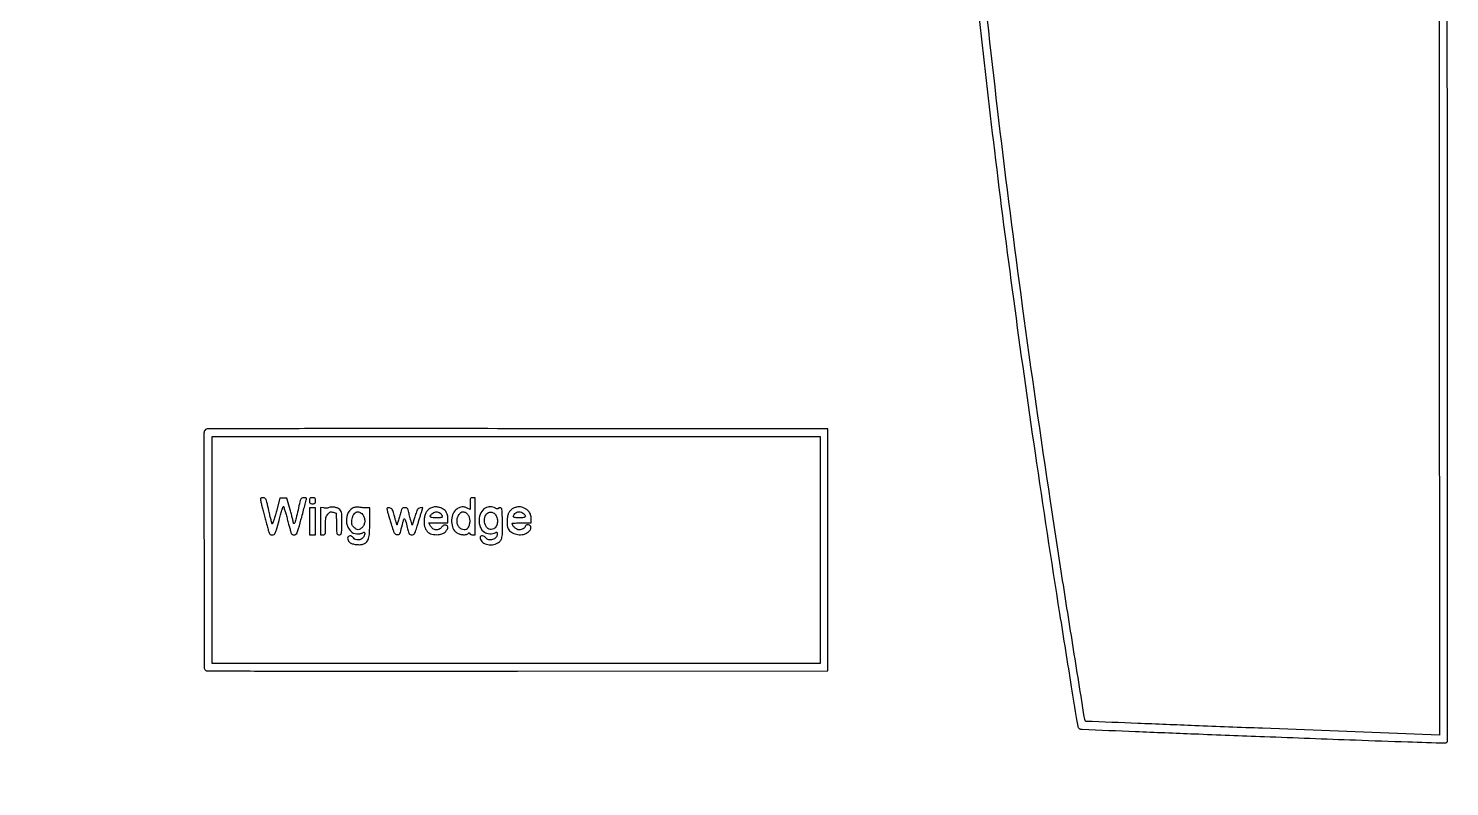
# Model space of a CAD drawing. Extents: x 56 to 1133, y 13 to 780.
# Drawn here: x 549.6 to 669.4, y 580.2 to 644.1 of the extents above; entities that cross this region are included whole.
import ezdxf

# ---------------------------------------------------------------- set-up
doc = ezdxf.new("R2010")
doc.units = 0
doc.header["$MEASUREMENT"] = 0

msp = doc.modelspace()

# ---------------------------------------------------------------- linework, layer by layer
for points in [[(482.385504, 704.150272, 0.000022), (544.65467, 707.067273, 0.000037), (597.152773, 709.532732, 0.000001), (644.775909, 711.772814, 0.02038), (645.1596, 711.806572), (645.6249, 711.8667), (645.64628, 727.118417, 0.000267), (645.653155, 735.03832, 0.001467), (645.64205, 739.311194, 0.000226), (645.624041, 742.320479, 0.311136), (645.56168, 742.409758, 0.077835), (645.471451, 742.428278), (606.49522, 744.264618, 0.000041), (563.623791, 746.280965, 0.000024), (512.7183, 748.668533, -0.000001), (459.121102, 751.17978, -0.000001), (407.844657, 753.582407, -0.000001), (364.322196, 755.62181, -0.000003), (342.098843, 756.663341)], [(358.825898, 675.890535, 0.000017), (481.082405, 675.883684, 0.000096), (546.558755, 675.894767, 0.000001), (593.453206, 675.911769, 0.256594), (593.568452, 675.975135, 0.140596), (593.596026, 676.068776, 0.000078), (593.616262, 679.022726, 0.00102), (593.631576, 682.313459, 0.000621), (593.636905, 686.201391, 0.000374), (593.633514, 691.67387, 0.002426), (593.616373, 694.430267, 0.000871), (593.592766, 696.272718, 0.219297), (593.523813, 696.416815, 0.174712), (593.378593, 696.469297, 0.000002), (562.930092, 696.495285, 0.000139), (522.785662, 696.518177, 0.000034), (456.743067, 696.532924)], [(529.032925, 286.436984, -0.000002), (529.83462, 265.012438, -0.000004), (530.769888, 240.009811, -0.000003), (531.839084, 211.4154, 0.000001), (532.991169, 180.601107, 0.000001), (534.178651, 148.843697, 0.000001), (535.23949, 120.47627, 0.000003), (535.941746, 101.701946, 0.000115)], [(340.916813, 486.835527, -0.000001), (340.895598, 462.377991, -0.192633)], [(1130.14234, 577.288816, 0.000001), (1112.945079, 577.188951, 0.000111)], [(659.5416, 273.9771, -0.000009), (659.54438, 420.999454, -0.000183)], [(340.275612, 460.29304, 0.000001), (337.392807, 449.674757, 0.000025)], [(528.70788, 577.073614, 0.000003), (528.686579, 549.005158, 0.000159)], [(1130.319428, 549.297508, 0.000003), (1130.298148, 577.178284, 0.310328)], [(308.265541, 303.202231, -0.000001), (310.164009, 315.537643, -0.000018)], [(491.340647, 571.098709, 0.002672), (489.595243, 583.255312, 0.002633), (487.664988, 595.755099, 0.003469), (485.765717, 607.1319, 0.001769), (484.502241, 614.240853, 0.001474), (483.110516, 621.786927, 0.001506), (481.78008, 628.767165, 0.003495), (480.729883, 633.9924, -0.000577), (480.47833, 635.207254, -0.000337), (480.179352, 636.664562, -0.000337), (479.881937, 638.12424, -0.00057), (479.63512, 639.346921, 0.00113), (479.424602, 640.383795, 0.001796), (479.239212, 641.270268, 0.000372), (479.072775, 642.049242, 0.085793), (479.045293, 642.117571, 0.259622), (478.976143, 642.156178, 0.000003), (460.681715, 642.17741, 0.000206), (438.820606, 642.193655, 0.000083), (408.914214, 642.1986)], [(627.704171, 676.569578, -0.000005), (645.208576, 676.544709, -0.000051)], [(321.234872, 387.4257), (331.297936, 424.538048, 0.000031), (335.156582, 438.772108, 0.000051), (338.404975, 450.762803), (341.355812, 461.659591, 0.06621), (341.361, 461.698598, -0.413751), (341.380839, 461.718469, -0.000002), (350.38024, 461.732641, -0.000245), (360.291398, 461.743336, -0.000147), (372.064797, 461.7468), (402.768594, 461.7468), (402.891952, 461.30265, -0.001526), (403.232355, 460.06236, -0.000038), (404.771147, 454.386117, -0.000039), (407.3347, 444.924004, -0.000004), (413.387069, 422.577), (422.906997, 387.4257)], [(537.336475, 576.55572, 0.000021), (552.555434, 576.453381, 0.000045), (570.418726, 576.335609, 0.000031), (590.725527, 576.204787, 0.000005), (610.740539, 576.077266, 0.000008), (627.662812, 575.969897)], [(413.809305, 423.6768, 0.00002), (410.054853, 437.539876, 0.000033), (406.87465, 449.277685, 0.000002), (404.013931, 459.83339, 0.00469)], [(659.189342, 332.340905, -0.000015), (659.196643, 226.03005, -0.00003)], [(644.323499, 576.568556, -0.000086), (627.424664, 576.662122, -0.000123), (607.278032, 576.782069, -0.000092), (585.0936, 576.923686, 0.000095), (559.781777, 577.085125, 0.000291), (542.626754, 577.181304, 0.000008), (528.894017, 577.250086, 0.173964)], [(528.669582, 509.78548, 0.000029), (528.6654, 436.649492)], [(668.4669, 671.9355), (668.488453, 628.238172), (668.510006, 584.540844), (653.602956, 585.116269, -0.000128), (647.885386, 585.338443, -0.000214), (643.068598, 585.528917, -0.000003), (638.695748, 585.703733, -0.188547), (638.674615, 585.712985, -0.1581), (638.604702, 585.850008, -0.000047), (637.600486, 592.148913, -0.000953), (636.622233, 598.364923, -0.001122), (635.720229, 604.2555, -0.003677), (633.364123, 620.69531, -0.004267), (631.370826, 636.373462, -0.004461), (629.725038, 651.411904, -0.004987)], [(659.562766, 466.606012, -0.000011), (659.584417, 494.02232, -0.413976)], [(629.628978, 645.6672, 0.003677), (630.989497, 633.774578, 0.00317), (632.590034, 621.299185, 0.003038), (634.423046, 608.293163, 0.00271), (636.482321, 594.805563, 0.000374), (636.981209, 591.667865, 0.000406), (637.471656, 588.613969, 0.000165), (637.91879, 585.849931, 0.007619), (638.019184, 585.285238, 0.077668), (638.047299, 585.207301, 0.068169), (638.098836, 585.1377, 0.068047), (638.167293, 585.084414, 0.076844), (638.244838, 585.054145, 0.04453), (638.399841, 585.033918, 0.000027), (642.876439, 584.851597, 0.000348), (647.861958, 584.652292, 0.000212), (653.7465, 584.423646, 0.000293), (661.432421, 584.13279, 0.001389), (665.837505, 583.980927, 0.000212), (669.022121, 583.881342, 0.22933), (669.1437, 583.93564, 0.176525), (669.185725, 584.050606, 0.000011), (669.196508, 595.042613, 0.000355), (669.199865, 608.592205, 0.000124), (669.186, 628.0704), (669.1437, 672.1047)]]:
    msp.add_lwpolyline(points, format="xyb")
for points in [[(564.468255, 610.287615, 0.198974), (564.350987, 610.00441, 0.0001), (564.355302, 600.139028, 0.000092), (564.363418, 590.261068, 0.222849), (564.481181, 590.010623, 0.174146), (564.624672, 589.958588, 0.000062), (570.427863, 589.941574, 0.000725), (578.143804, 589.931099, 0.00018), (590.770631, 589.936815), (616.9455, 589.9581), (616.9455, 600.1524), (616.9455, 610.3467), (590.757705, 610.367985, 0.000164), (577.518662, 610.374396, 0.000803), (570.030609, 610.363534, 0.000081), (564.608725, 610.346078, 0.198034)], [(569.1042, 604.427066, 0.056955), (569.114085, 604.340564, 0.002127), (569.189392, 604.021565, 0.003827), (569.283104, 603.644728, 0.00268), (569.394216, 603.221516, -0.000196), (569.512138, 602.781282, -0.000212), (569.626637, 602.352431, -0.000199), (569.72451, 601.984636, -0.001028), (569.778177, 601.78095, 0.018831), (569.839063, 601.579296, 0.104435), (569.896853, 601.482668, 0.152125), (569.977827, 601.436118, 0.055008), (570.1112, 601.4214, 0.141288), (570.260224, 601.464368, 0.144767), (570.361817, 601.579775, 0.040498), (570.459344, 601.844208, 0.002556), (570.678458, 602.644402, -0.004665), (570.807855, 603.10925, -0.008206), (570.924664, 603.490594, -0.003313), (571.028157, 603.802612, -0.588141), (571.055759, 603.807652, -0.097578), (571.082407, 603.758115, -0.00173), (571.170966, 603.467237, -0.004269), (571.270377, 603.12608, -0.002826), (571.378973, 602.7327, 0.000221), (571.487063, 602.333048, 0.000299), (571.585054, 601.972225, 0.000199), (571.667641, 601.669316, 0.003351), (571.695633, 601.56945, 0.106606), (571.728965, 601.507316, 0.091423), (571.786603, 601.460356, 0.076713), (571.866612, 601.431314, 0.049192), (571.965151, 601.421749, 0.178899), (572.109579, 601.475387, 0.116474), (572.215439, 601.620807, 0.031691), (572.329358, 601.949119, 0.002055), (572.595344, 602.923399, 0.001071), (572.749812, 603.503451, 0.001685), (572.879725, 604.002331, 0.000405), (572.991636, 604.439566, 0.068036), (572.997194, 604.48815, 0.282747), (572.981367, 604.512676, 0.046935), (572.926276, 604.532962, 0.039611), (572.849057, 604.547, 0.025169), (572.757729, 604.5516, 0.122577), (572.612324, 604.51541, 0.16489), (572.51989, 604.417392, 0.048232), (572.442262, 604.192851, 0.003078), (572.283385, 603.51525, -0.004907), (572.120304, 602.830997, -0.021874), (572.003264, 602.435211, -0.201954), (571.942133, 602.366877, -0.544273), (571.897847, 602.3943, 0.052019), (571.884248, 602.503912, 0.003807), (571.813457, 602.799587, 0.005278), (571.72243, 603.151427, 0.003973), (571.615195, 603.5364), (571.335842, 604.5093), (571.046911, 604.5093), (570.75798, 604.5093), (570.461795, 603.43065, -0.004319), (570.344388, 603.017098, -0.007058), (570.236901, 602.668853, -0.002061), (570.139141, 602.371478, -0.322827), (570.112117, 602.352, -0.337763), (570.086145, 602.371804, -0.002081), (570.004266, 602.675066, -0.007138), (569.915391, 603.03013, -0.004352), (569.820083, 603.4518, 0.002781), (569.658517, 604.177205, 0.046204), (569.581525, 604.411852, 0.165163), (569.489091, 604.513744, 0.127348), (569.342871, 604.5516, 0.037894), (569.24051, 604.543831, 0.082541), (569.165884, 604.519414, 0.120787), (569.12075, 604.479722, 0.153452)], [(573.2496, 604.2978, 0.030723), (573.258385, 604.154956, 0.167168), (573.2919, 604.0863, 0.167168), (573.360556, 604.052785, 0.030723), (573.5034, 604.044, 0.030723), (573.646244, 604.052785, 0.167168), (573.7149, 604.0863, 0.167168), (573.748415, 604.154956, 0.030723), (573.7572, 604.2978, 0.030723), (573.748415, 604.440644, 0.167168), (573.7149, 604.5093, 0.167168), (573.646244, 604.542815, 0.030723), (573.5034, 604.5516, 0.030723), (573.360556, 604.542815, 0.167168), (573.2919, 604.5093, 0.167168), (573.258385, 604.440644, 0.030723)], [(586.7856, 604.049017), (586.7856, 603.546434), (586.55295, 603.667796, 0.050938), (586.322055, 603.759759, 0.089284), (586.117987, 603.780058, 0.085424), (585.913517, 603.727982, 0.043321), (585.680571, 603.598778, 0.141314), (585.37013, 603.227983, 0.08802), (585.234033, 602.673466, 0.087191), (585.296608, 602.100874, 0.134251), (585.555403, 601.678485, 0.093275), (585.782288, 601.533642, 0.056575), (586.090246, 601.448699, 0.058248), (586.390301, 601.436768, 0.154581), (586.587048, 601.516119, -0.024129), (586.66033, 601.570891, -0.133631), (586.706483, 601.586592, -0.241671), (586.739169, 601.572307, -0.090208), (586.764108, 601.52715, 0.145112), (586.792599, 601.486634, 0.063773), (586.849302, 601.452464, 0.055476), (586.923302, 601.429238, 0.04836), (587.00415, 601.4214), (587.2086, 601.4214), (587.2086, 602.9865), (587.2086, 604.5516), (586.9971, 604.5516, 0.072252), (586.875675, 604.533961, 0.224659), (586.81565, 604.480192, 0.092367), (586.790305, 604.363635, 0.007477)], [(574.8993, 603.714163, -0.058694), (574.815076, 603.689498, -0.025503), (574.699036, 603.675903, -0.024811), (574.572829, 603.673881, -0.03019), (574.45515, 603.68497), (574.1802, 603.727739), (574.1802, 602.574569), (574.1802, 601.4214), (574.3917, 601.4214, 0.103735), (574.514431, 601.44714, 0.224874), (574.576138, 601.518218, 0.064484), (574.599466, 601.679364, 0.003743), (574.6032, 602.178082, -0.007458), (574.60976, 602.617862, -0.042941), (574.636602, 602.848903, -0.074431), (574.695799, 603.011034, -0.052974), (574.805894, 603.170411, -0.024442), (574.927295, 603.298335, -0.109223), (575.015174, 603.351623, -0.128006), (575.109897, 603.358539, -0.038971), (575.250044, 603.32131), (575.4915, 603.236563), (575.515512, 602.328981, 0.003026), (575.535012, 601.729251, 0.053145), (575.563038, 601.536987, 0.204234), (575.627266, 601.453173, 0.129214), (575.748162, 601.4214, 0.102087), (575.868419, 601.446212, 0.215769), (575.931186, 601.515114, 0.06763), (575.959076, 601.669472, 0.004526), (575.974672, 602.11935, 0.003874), (575.987705, 602.849412, 0.030467), (575.970491, 603.187899, 0.069944), (575.918155, 603.391684, 0.098908), (575.814483, 603.547117, 0.0991), (575.636495, 603.665735, 0.052485), (575.381037, 603.740692, 0.052303), (575.113718, 603.761055, 0.093685)], [(576.867313, 603.66235, 0.182651), (576.441737, 603.154186, 0.128256), (576.380951, 602.402982, 0.138103), (576.692453, 601.756222, 0.215098), (577.24719, 601.506, 0.023368), (577.384822, 601.512436, 0.020698), (577.527003, 601.531726, 0.021215), (577.653621, 601.559862, 0.057642), (577.738962, 601.593577, -0.026225), (577.826063, 601.634471, -0.19458), (577.87096, 601.634568, -0.25779), (577.895729, 601.604188, -0.044884), (577.9026, 601.527801, -0.063815), (577.89336, 601.455701, -0.028327), (577.863914, 601.364263, -0.027472), (577.821316, 601.269668, -0.033253), (577.770903, 601.186424, -0.138848), (577.598943, 601.046268, -0.09653), (577.352762, 600.992391, -0.099813), (577.111448, 601.0353, -0.160766), (576.952367, 601.1676, 0.071217), (576.897794, 601.232333, 0.052562), (576.821589, 601.287097, 0.052999), (576.736496, 601.324305, 0.076727), (576.65555, 601.3368, 0.199697), (576.522977, 601.281652, 0.180333), (576.461372, 601.145733, 0.129935), (576.496209, 600.964298, 0.097081), (576.618633, 600.800445, 0.112172), (576.837093, 600.677629, 0.043261), (577.179765, 600.607354, 0.04323), (577.540081, 600.596758, 0.08412), (577.819748, 600.660724, 0.109059), (578.083696, 600.845186, 0.118551), (578.235732, 601.118542, 0.058186), (578.308066, 601.580454, 0.009774), (578.3256, 602.477349), (578.3256, 603.7109), (578.05065, 603.702853, -0.016015), (577.921205, 603.703212, -0.007925), (577.757062, 603.711532, -0.007856), (577.586923, 603.72555, -0.011393), (577.4373, 603.743698, 0.030782), (577.274285, 603.757085, 0.040561), (577.125462, 603.748043, 0.043907), (576.990102, 603.716418, 0.048794)], [(577.72726, 603.144291, -0.092149), (577.864192, 602.883017, -0.082319), (577.905363, 602.579205, -0.084428), (577.846376, 602.285244, -0.105112), (577.694945, 602.052055, -0.052567), (577.509179, 601.901722, -0.148608), (577.350537, 601.856058, -0.144742), (577.190619, 601.905926, -0.048947), (577.000177, 602.062332, -0.035982), (576.885758, 602.194521, -0.089038), (576.828624, 602.308709, -0.077328), (576.810485, 602.445355, -0.02247), (576.824817, 602.657965, -0.080673), (576.941638, 603.074813, -0.161964), (577.173323, 603.320845, -0.214975), (577.456707, 603.340935, -0.138769)], [(579.800877, 603.475579, 0.014675), (579.836802, 603.332231, 0.002152), (579.919364, 603.044251, 0.002429), (580.020093, 602.704681, 0.002083), (580.12934, 602.348225, 0.004989), (580.299609, 601.819479, 0.045168), (580.396653, 601.59729, 0.116088), (580.494882, 601.488232, 0.123104), (580.629382, 601.43738, 0.112118), (580.777342, 601.453243, 0.200602), (580.867305, 601.533117, 0.049542), (580.941688, 601.737023, 0.002198), (581.125349, 602.467293, -0.027371), (581.209237, 602.741665, -0.573157), (581.277602, 602.753996, -0.114188), (581.351851, 602.611711, -0.004457), (581.495893, 602.03475, 0.00717), (581.591714, 601.659617, 0.072374), (581.655676, 601.512016, 0.171021), (581.739188, 601.444673, 0.085169), (581.874828, 601.4214, 0.103299), (582.012769, 601.450206, 0.152931), (582.105357, 601.530636, 0.058848), (582.187616, 601.707899, 0.005668), (582.330758, 602.16165, -0.000142), (582.425788, 602.474919, -0.000122), (582.525829, 602.804077, -0.000123), (582.616726, 603.102627, -0.000356), (582.679817, 603.309135), (582.804548, 603.716371), (582.577627, 603.689835, 0.105154), (582.445134, 603.645052, 0.123765), (582.351363, 603.551961, 0.053816), (582.26489, 603.365983, 0.006802), (582.127873, 602.9442), (581.905039, 602.2251), (581.811817, 602.5635, -0.002405), (581.769012, 602.721856, -0.001238), (581.716857, 602.920538, -0.00123), (581.664198, 603.125247, -0.001859), (581.619454, 603.30375, 0.015014), (581.554751, 603.535816, 0.100273), (581.497376, 603.640391, 0.16146), (581.416427, 603.689904, 0.05726), (581.279818, 603.7056, 0.054261), (581.145431, 603.690973, 0.152264), (581.064169, 603.644549, 0.104931), (581.006269, 603.548057, 0.018811), (580.945164, 603.34605, -0.004899), (580.834615, 602.940178, -0.00665), (580.726373, 602.576154, -0.002863), (580.628076, 602.267214, -0.734206), (580.608752, 602.2674, -0.006941), (580.599533, 602.299381, -0.000094), (580.545812, 602.496084, -0.000267), (580.483729, 602.72406, -0.000176), (580.41251, 602.9865, 0.006897), (580.295556, 603.395631, 0.06254), (580.220428, 603.565161, 0.142754), (580.129464, 603.649081, 0.087122), (579.988322, 603.690854, 0.021394), (579.844253, 603.701123, 0.224347), (579.791494, 603.678003, 0.21654), (579.774781, 603.62198, 0.019906)], [(583.5285, 603.709489, 0.07765), (583.281142, 603.558788, 0.07982), (583.094251, 603.341053, 0.071707), (582.970984, 603.054974, 0.047904), (582.911278, 602.702806, 0.073104), (582.954088, 602.123305, 0.135939), (583.174159, 601.710627, 0.143127), (583.565615, 601.483186, 0.084654), (584.108582, 601.443418, 0.023784), (584.326435, 601.474863, 0.054232), (584.484983, 601.523781, 0.064582), (584.611796, 601.599213, 0.048747), (584.729072, 601.711353, 0.037129), (584.871171, 601.903752, 0.133821), (584.915225, 602.048286, 0.215451), (584.871016, 602.154441, 0.111568), (584.744485, 602.228501, 0.079872), (584.649078, 602.242718, 0.10768), (584.56426, 602.223214, 0.082863), (584.47974, 602.164657, 0.031614), (584.383238, 602.058191, -0.115302), (584.164916, 601.885909, -0.138434), (583.907632, 601.843501, -0.132534), (583.657778, 601.941935, -0.101617), (583.461377, 602.16165), (583.301425, 602.4366), (584.112912, 602.4366), (584.9244, 602.4366), (584.9244, 602.777977, 0.03591), (584.913841, 602.924803, 0.02696), (584.882043, 603.083718, 0.027528), (584.835541, 603.23069, 0.054695), (584.780207, 603.339419, 0.100948), (584.549086, 603.572464, 0.075358), (584.220473, 603.726325, 0.074701), (583.857991, 603.776792, 0.095643)], [(584.252843, 603.258759, -0.040454), (584.307507, 603.208521, -0.026211), (584.362487, 603.142484, -0.026336), (584.409708, 603.071838, -0.044426), (584.440538, 603.00765, -0.168057), (584.442535, 602.930758, -0.247711), (584.39542, 602.884325, -0.0668), (584.266724, 602.863679, -0.006416), (583.948845, 602.8596, -0.014362), (583.571904, 602.870429, -0.169773), (583.438687, 602.925778, -0.374398), (583.426571, 603.022837, -0.048314), (583.5708, 603.198, -0.085549), (583.726738, 603.308086, -0.08903), (583.90839, 603.357664, -0.091509), (584.091752, 603.34044, -0.096851)], [(586.527081, 603.202719, -0.092315), (586.669931, 602.994492, -0.070577), (586.745426, 602.72821, -0.066734), (586.74603, 602.436513, -0.066242), (586.669866, 602.154176, -0.026611), (586.591027, 601.990543, -0.096919), (586.517483, 601.902416, -0.119707), (586.425117, 601.858496, -0.051437), (586.288457, 601.8444, -0.124131), (586.057256, 601.902697, -0.102167), (585.861694, 602.066625, -0.091155), (585.730918, 602.313147, -0.076631), (585.6858, 602.6058, -0.078487), (585.727817, 602.871822, -0.07018), (585.850364, 603.123304, -0.078503), (586.020014, 603.30532, -0.167506), (586.19954, 603.3672, -0.07846), (586.273831, 603.35547, -0.038064), (586.363018, 603.318884, -0.036547), (586.452113, 603.265665, -0.0435)], [(588.070653, 603.675748, 0.15318), (587.698437, 603.284276, 0.104331), (587.546354, 602.684377, 0.103439), (587.649177, 602.069804, 0.148034), (587.988341, 601.638036, 0.090456), (588.181312, 601.549397, 0.050485), (588.437779, 601.510823, 0.05027), (588.698847, 601.524425, 0.084925), (588.906162, 601.593577, -0.031009), (588.996654, 601.635012, -0.248697), (589.040661, 601.629701, -0.219653), (589.064416, 601.589228, -0.024583), (589.0698, 601.479788, -0.188072), (588.963232, 601.206493, -0.128136), (588.67962, 601.023779, -0.132537), (588.350226, 601.006011, -0.203466), (588.119567, 601.1676, 0.126602), (587.997803, 601.28349, 0.108846), (587.828086, 601.334502, 0.150158), (587.688671, 601.302895, 0.268637), (587.6316, 601.204338, 0.200488), (587.774643, 600.86194, 0.120684), (588.158179, 600.63249, 0.10176), (588.663754, 600.583753, 0.110653), (589.13098, 600.742292, 0.09582), (589.359069, 600.949972, 0.114257), (589.475721, 601.215731, 0.046229), (589.518583, 601.671838, 0.004763), (589.50969, 602.75385, 0.003389), (589.495343, 603.338775, 0.040469), (589.470039, 603.56337, 0.143866), (589.41684, 603.665839, 0.204315), (589.3236, 603.7056, 0.045076), (589.258834, 603.699749, 0.064957), (589.204102, 603.682223, 0.084908), (589.16712, 603.656426, 0.200715), (589.1544, 603.626017, -0.368225), (589.136497, 603.605004, -0.084503), (589.086059, 603.605462, -0.050261), (589.011028, 603.626885, -0.02557), (588.92175, 603.667796, 0.055166), (588.705928, 603.751653, 0.062841), (588.486355, 603.781446, 0.064716), (588.271796, 603.755594, 0.064451)], [(588.887922, 603.169195, -0.120822), (589.055115, 602.872879, -0.089852), (589.09051, 602.497489, -0.094597), (588.993033, 602.15048, -0.155464), (588.782379, 601.933645, -0.098093), (588.574373, 601.870249, -0.129793), (588.379625, 601.901251, -0.117993), (588.212419, 602.028601, -0.072429), (588.08438, 602.242016, -0.118679), (588.001811, 602.755212, -0.160701), (588.181484, 603.185683, -0.228198), (588.525989, 603.334598, -0.196444)], [(590.450025, 603.666375, 0.053205), (590.336724, 603.602019, 0.033387), (590.219048, 603.504972, 0.033298), (590.114785, 603.392571, 0.051053), (590.042132, 603.281502, 0.07887), (589.947404, 602.995491, 0.03278), (589.90793, 602.589341, 0.032295), (589.921234, 602.188993, 0.098722), (589.999756, 601.930202, 0.129855), (590.27136, 601.638458, 0.087152), (590.69518, 601.464737, 0.084112), (591.167845, 601.442357, 0.107169), (591.579096, 601.585079, 0.061102), (591.773025, 601.738598, 0.090252), (591.895104, 601.917381, 0.133123), (591.920228, 602.078794, 0.227753), (591.849503, 602.192066, 0.075757), (591.713333, 602.251827, 0.095295), (591.576215, 602.261759, 0.134878), (591.477102, 602.221499, 0.233304), (591.4386, 602.143477, -0.185122), (591.396532, 602.033749, -0.083037), (591.273834, 601.93596, -0.068413), (591.097937, 601.867616, -0.058562), (590.900402, 601.8444, -0.138299), (590.739031, 601.889905, -0.049113), (590.546066, 602.035946, -0.048948), (590.387257, 602.214487, -0.158599), (590.3388, 602.363409, -0.378918), (590.364673, 602.392648, -0.007794), (590.574887, 602.4151, -0.014164), (590.834344, 602.431335, -0.008542), (591.1425, 602.4366), (591.9462, 602.4366), (591.9462, 602.736901, 0.06012), (591.910528, 603.032506, 0.072927), (591.805583, 603.290903, 0.076012), (591.635325, 603.500109, 0.073352), (591.408391, 603.651892, 0.040961), (591.157467, 603.746682, 0.066147), (590.931953, 603.780122, 0.065964), (590.705088, 603.753543, 0.040494)], [(591.283889, 603.227188, -0.061637), (591.431872, 603.055755, -0.352049), (591.422026, 602.944157, -0.180626), (591.27922, 602.875455, -0.022754), (590.931, 602.8596, -0.018539), (590.584705, 602.872444, -0.174451), (590.450891, 602.932133, -0.342792), (590.435739, 603.035664, -0.055157), (590.563412, 603.212489, -0.111349), (590.716909, 603.32056, -0.093083), (590.912404, 603.361418, -0.090726), (591.113812, 603.3288, -0.098833)]]:
    msp.add_lwpolyline(points, format="xyb", close=True)
for points in [[(616.311, 600.1524), (616.311, 590.5926), (590.6772, 590.5926), (565.0434, 590.5926), (565.0434, 600.1524), (565.0434, 609.7122), (590.6772, 609.7122), (616.311, 609.7122)], [(573.2496, 602.5635), (573.2496, 601.4214), (573.5034, 601.4214), (573.7572, 601.4214), (573.7572, 602.5635), (573.7572, 603.7056), (573.5034, 603.7056), (573.2496, 603.7056)]]:
    msp.add_lwpolyline(points, close=True)

doc.saveas('drawing.dxf')
